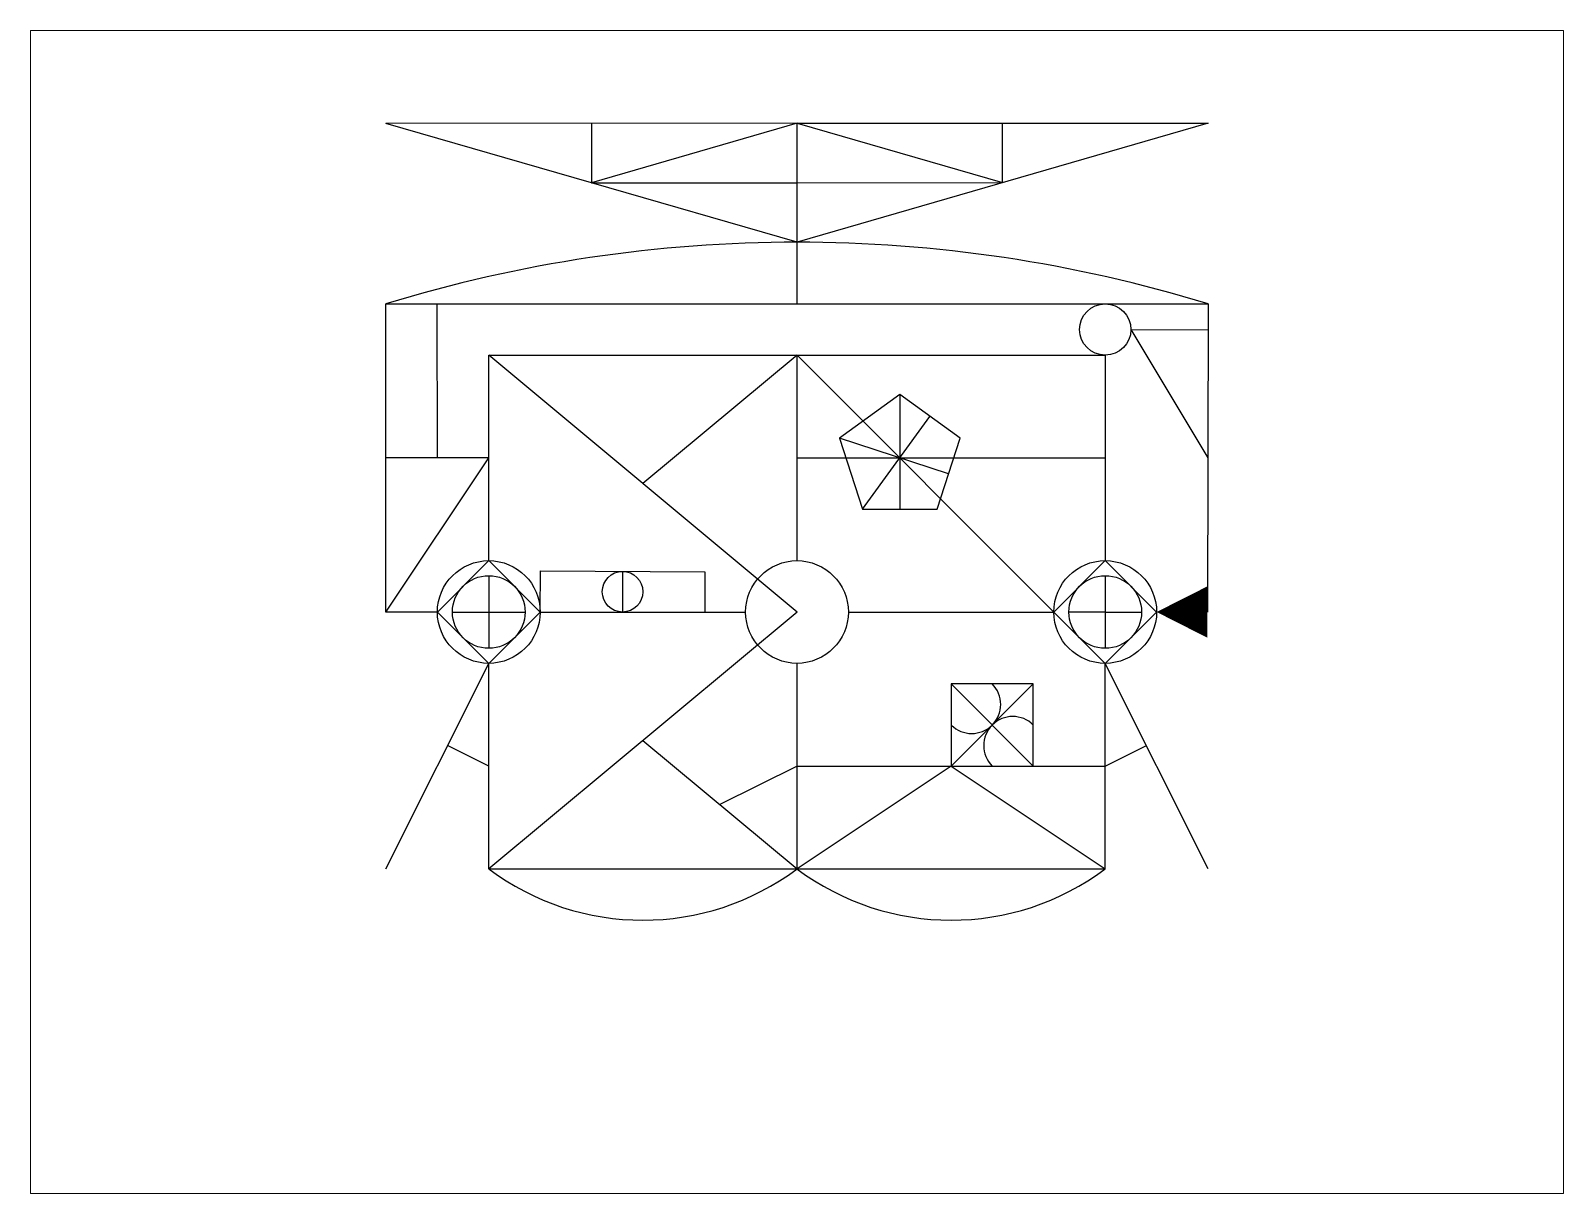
# Paper-space layout 'Layout1' of a CAD drawing. Header units: millimetres. Extents: x 26 to 231, y 20 to 176.
# The model-space entities are those that its viewports show. They can reach past a viewport. Long polylines and large blocks are cut down to what shows.
import ezdxf

# ---------------------------------------------------------------- set-up
doc = ezdxf.new("R2010")
doc.units = ezdxf.units.MM

msp = doc.modelspace()

# ---------------------------------------------------------------- linework, layer by layer
for p, q in [((150, 362.98), (-50, 362.73)), ((150, 304.98), (-50, 362.73)), ((150, 362.98), (50, 333.85)), ((50, 362.85), (50, 333.85)), ((150, 304.98), (150, 362.98)), ((150, 362.98), (350, 362.98)), ((350, 362.98), (150, 304.98)), ((150, 362.98), (250, 333.98)), ((250, 333.98), (250, 362.98)), ((50, 333.85), (150, 333.85)), ((150, 333.85), (250, 333.98)), ((150, 274.98), (150, 304.98)), ((-50, 124.98), (-50, 274.98)), ((-50, 274.98), (350, 274.98)), ((-25, 199.99), (-25.03, 274.98)), ((350, 274.98), (349.68, 124.98)), ((312.49, 262.49), (349.97, 262.41)), ((312.49, 262.49), (349.84, 199.98)), ((150, 125), (0, 250)), ((0, 150), (0, 250)), ((0, 250), (150, 250)), ((150, 250), (75, 187.5)), ((150, 150), (150, 250)), ((150, 250), (300, 250)), ((150, 250), (275, 125)), ((300, 250), (300, 150)), ((200, 230.9), (200, 200)), ((181.84, 175), (214.69, 220.23)), ((223.78, 192.27), (170.61, 209.55)), ((-50, 124.98), (0, 200)), ((0, 200), (-50, 199.98)), ((150, 200), (300, 200)), ((200, 200), (200, 175)), ((-25, 125), (0, 150)), ((0, 150), (25, 125)), ((275, 125), (300, 150)), ((300, 150), (325, 125)), ((0, 142.68), (0, 107.32)), ((25, 125), (25.12, 145)), ((25.12, 145), (105.12, 144.51)), ((65.12, 144.76), (65.12, 125)), ((105.12, 144.51), (105.12, 125)), ((300, 142.68), (300, 107.32)), ((-25, 125), (-50, 124.98)), ((0, 100), (-25, 125)), ((-17.68, 125), (17.68, 125)), ((150, 125), (0, 0)), ((25, 125), (0, 100)), ((25, 125), (125, 125)), ((175, 125), (275, 125)), ((300, 100), (275, 125)), ((300, 125), (282.32, 125)), ((325, 125), (300, 100)), ((300, 125), (317.68, 125)), ((-50, 0), (0, 100)), ((0, 0), (0, 100)), ((150, 0), (150, 100)), ((300, 0), (300, 100)), ((350, 0.01), (300, 100)), ((225, 50), (265, 90)), ((225, 90), (265, 50)), ((0, 50), (-20, 60)), ((75, 62.5), (150, 0)), ((300, 50), (320, 60)), ((150, 50), (112.5, 31.25)), ((150, 50), (300, 50)), ((225, 50), (150, 0)), ((225, 50), (300, 0)), ((0, 0), (300, 0))]:
    msp.add_line(p, q)
for points in [[(200, 230.9), (170.61, 209.55), (181.84, 175), (218.16, 175), (229.39, 209.55)], [(225, 50), (265, 50), (265, 90), (225, 90)]]:
    msp.add_lwpolyline(points, close=True)
msp.add_lwpolyline([(325, 125, 0, 25, 0), (349.68, 124.98, 25, 25, 0)], format="xyseb")
for centre, radius in [((300, 262.49), 12.49), ((0, 125), 25), ((150, 125), 25), ((300, 125), 25), ((0, 125), 17.68), ((65.12, 134.88), 9.88), ((300, 125), 17.68)]:
    msp.add_circle(centre, radius)
for centre, radius, start, end in [((150, -376.69), 681.67, 72.93847, 107.06153), ((235, 80), 14.14, 225, 45), ((255, 60), 14.14, 45, 225), ((75, 100), 125, 233.1301, 306.8699), ((225, 100), 125, 233.1301, 306.8699)]:
    msp.add_arc(centre, radius, start, end)

psp = doc.layouts.get("Layout1")

# ---------------------------------------------------------------- viewports
at = {"layer": '0'}
psp.add_viewport(center=(128.5, 97.5), size=(205.6, 156), view_center_point=(150, 125), view_height=565.8949, dxfattribs=at)

doc.saveas('drawing.dxf')
